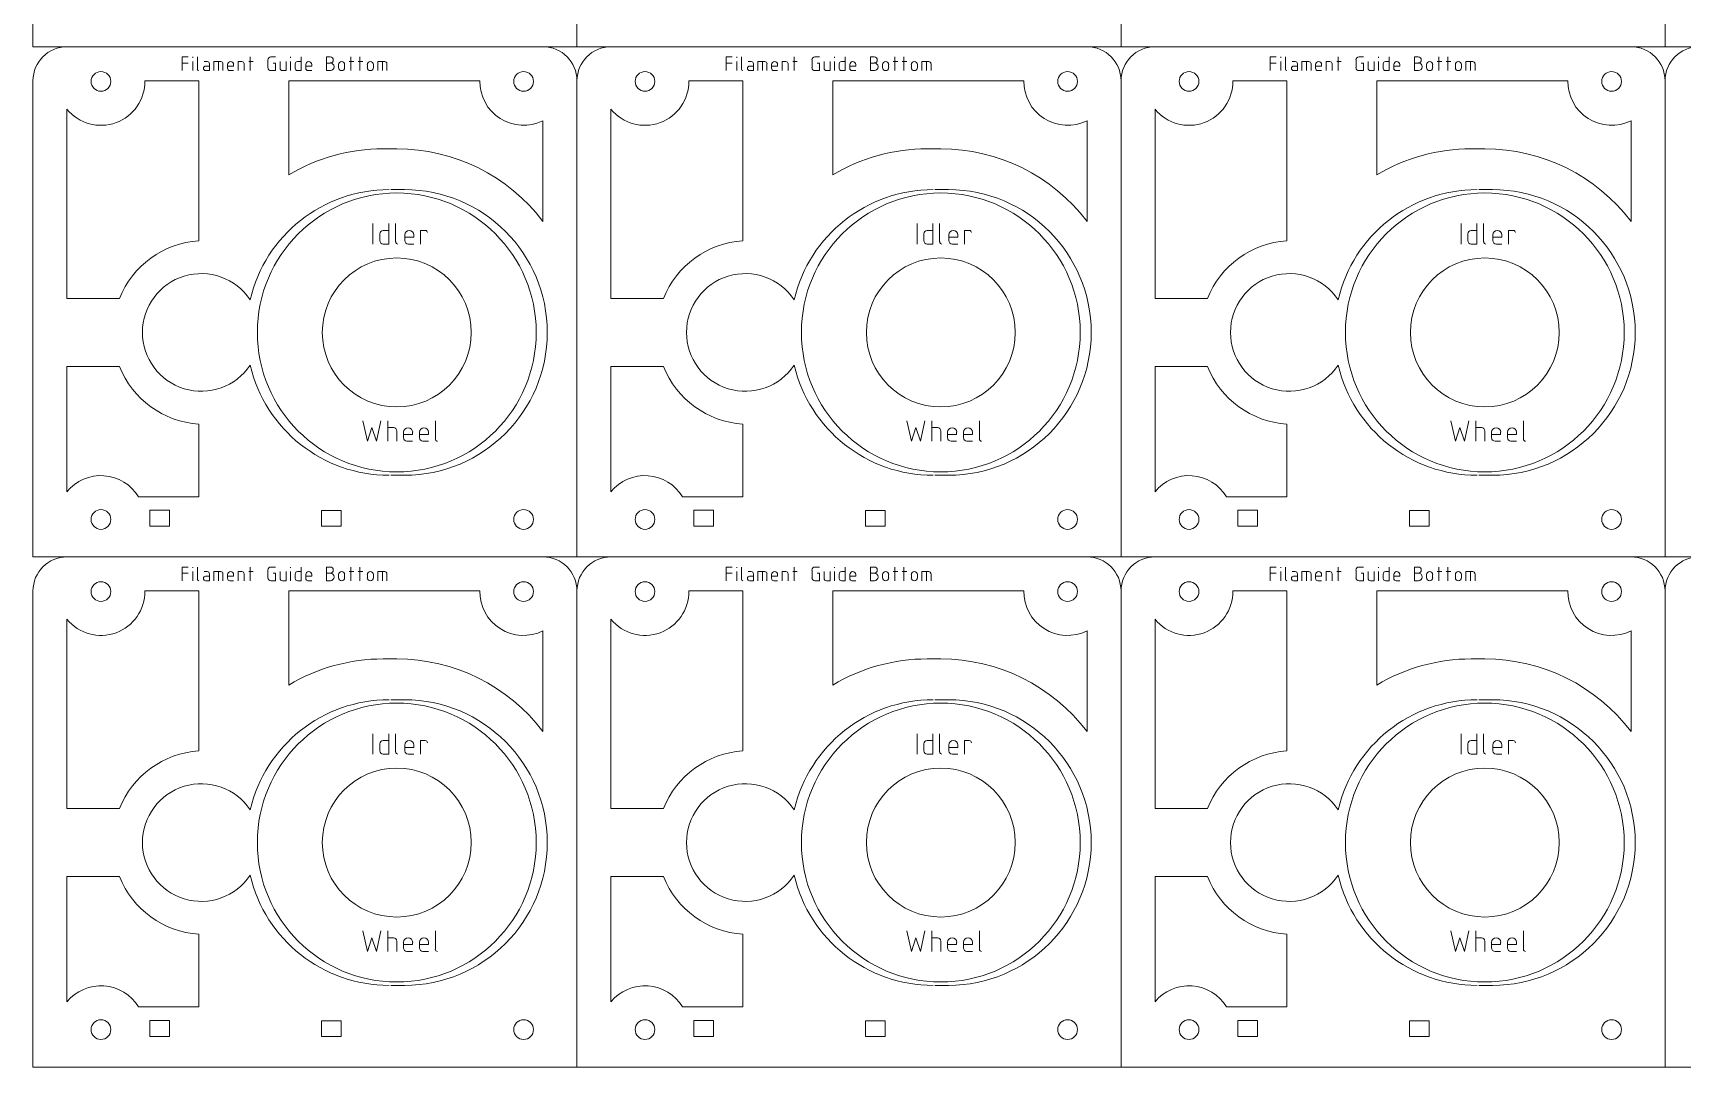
# Model space of a CAD drawing. Header units: millimetres. Extents: x 0 to 560, y 2 to 302.
# Drawn here: x 0 to 242.5, y 2.5 to 154.5 of the extents above; entities that cross this region are included whole.
import ezdxf

# ---------------------------------------------------------------- set-up
doc = ezdxf.new("R2010")
doc.units = ezdxf.units.MM
for name, color, linetype, lineweight, true_color in [('Filament Guide Bottom', 7, 'CONTINUOUS', 0, 0x000000), ('Filament Guide Bottom Honeycomb', 7, 'CONTINUOUS', 0, 0x000000), ('Filament Guide Bottom Text', 4, 'CONTINUOUS', 0, 0x00ffff), ('Idler Wheel', 7, 'CONTINUOUS', 0, 0x000000), ('Idler Wheel Text', 4, 'CONTINUOUS', 0, 0x00ffff)]:
    doc.layers.add(name, color=color, linetype=linetype, lineweight=lineweight, true_color=true_color)

msp = doc.modelspace()

# ---------------------------------------------------------------- linework, layer by layer
at = {"layer": 'Filament Guide Bottom'}
for p, q in [((0, 152.5), (0, 222.5)), ((80, 152.5), (80, 222.5)), ((160, 152.5), (160, 222.5)), ((240, 152.5), (240, 222.5)), ((80, 152.5), (0, 152.5)), ((160, 152.5), (80, 152.5)), ((240, 152.5), (160, 152.5)), ((320, 152.5), (240, 152.5)), ((0, 77.5), (0, 147.5)), ((80, 77.5), (80, 147.5)), ((160, 77.5), (160, 147.5)), ((240, 77.5), (240, 147.5)), ((52.63, 131.5), (54.63, 131.5)), ((132.62, 131.5), (134.62, 131.5)), ((212.62, 131.5), (214.62, 131.5)), ((52.63, 89.5), (54.63, 89.5)), ((132.62, 89.5), (134.62, 89.5)), ((212.62, 89.5), (214.62, 89.5)), ((20.07, 84.35), (17.17, 84.35)), ((17.17, 84.35), (17.17, 82)), ((20.07, 82), (20.07, 84.35)), ((42.42, 84.3), (45.32, 84.3)), ((42.42, 82), (42.42, 84.3)), ((45.32, 84.3), (45.32, 82)), ((100.07, 84.35), (97.17, 84.35)), ((97.17, 84.35), (97.17, 82)), ((100.07, 82), (100.07, 84.35)), ((122.42, 84.3), (125.32, 84.3)), ((122.42, 82), (122.42, 84.3)), ((125.32, 84.3), (125.32, 82)), ((180.07, 84.35), (177.17, 84.35)), ((177.17, 84.35), (177.17, 82)), ((180.07, 82), (180.07, 84.35)), ((202.42, 84.3), (205.32, 84.3)), ((202.42, 82), (202.42, 84.3)), ((205.32, 84.3), (205.32, 82)), ((17.17, 82), (20.07, 82)), ((45.32, 82), (42.42, 82)), ((97.17, 82), (100.07, 82)), ((125.32, 82), (122.42, 82)), ((177.17, 82), (180.07, 82)), ((205.32, 82), (202.42, 82)), ((80, 77.5), (0, 77.5)), ((160, 77.5), (80, 77.5)), ((240, 77.5), (160, 77.5)), ((320, 77.5), (240, 77.5)), ((0, 2.5), (0, 72.5)), ((80, 2.5), (80, 72.5)), ((160, 2.5), (160, 72.5)), ((240, 2.5), (240, 72.5)), ((52.63, 56.5), (54.63, 56.5)), ((132.62, 56.5), (134.62, 56.5)), ((212.62, 56.5), (214.62, 56.5)), ((52.63, 14.5), (54.63, 14.5)), ((132.62, 14.5), (134.62, 14.5)), ((212.62, 14.5), (214.62, 14.5)), ((20.07, 9.35), (17.17, 9.35)), ((17.17, 9.35), (17.17, 7)), ((20.07, 7), (20.07, 9.35)), ((42.42, 9.3), (45.32, 9.3)), ((42.42, 7), (42.42, 9.3)), ((45.32, 9.3), (45.32, 7)), ((100.07, 9.35), (97.17, 9.35)), ((97.17, 9.35), (97.17, 7)), ((100.07, 7), (100.07, 9.35)), ((122.42, 9.3), (125.32, 9.3)), ((122.42, 7), (122.42, 9.3)), ((125.32, 9.3), (125.32, 7)), ((180.07, 9.35), (177.17, 9.35)), ((177.17, 9.35), (177.17, 7)), ((180.07, 7), (180.07, 9.35)), ((202.42, 9.3), (205.32, 9.3)), ((202.42, 7), (202.42, 9.3)), ((205.32, 9.3), (205.32, 7)), ((17.17, 7), (20.07, 7)), ((45.32, 7), (42.42, 7)), ((97.17, 7), (100.07, 7)), ((125.32, 7), (122.42, 7)), ((177.17, 7), (180.07, 7)), ((205.32, 7), (202.42, 7)), ((80, 2.5), (0, 2.5)), ((160, 2.5), (80, 2.5)), ((240, 2.5), (160, 2.5)), ((320, 2.5), (240, 2.5))]:
    msp.add_line(p, q, dxfattribs=at)
for centre in [(10, 147.4), (72.15, 147.4), (90, 147.4), (152.15, 147.4), (170, 147.4), (232.15, 147.4), (10, 83), (72.15, 83), (90, 83), (152.15, 83), (170, 83), (232.15, 83), (10, 72.4), (72.15, 72.4), (90, 72.4), (152.15, 72.4), (170, 72.4), (232.15, 72.4), (10, 8), (72.15, 8), (90, 8), (152.15, 8), (170, 8), (232.15, 8)]:
    msp.add_circle(centre, 1.45, dxfattribs=at)
for centre, radius, start, end in [((5, 147.5), 5, 90, 180), ((75, 147.5), 5, 0, 90), ((85, 147.5), 5, 90, 180), ((155, 147.5), 5, 0, 90), ((165, 147.5), 5, 90, 180), ((235, 147.5), 5, 0, 90), ((245, 147.5), 5, 90, 180), ((52.38, 110.5), 21, 90, 166.7403), ((54.63, 110.5), 21, 270, 90), ((132.38, 110.5), 21, 90, 166.7403), ((134.62, 110.5), 21, 270, 90), ((212.37, 110.5), 21, 90, 166.7403), ((214.62, 110.5), 21, 270, 90), ((24.75, 110.5), 8.65, 33.8376, 326.1624), ((104.75, 110.5), 8.65, 33.8376, 326.1624), ((184.75, 110.5), 8.65, 33.8376, 326.1624), ((52.38, 110.5), 21, 193.2597, 270), ((132.38, 110.5), 21, 193.2597, 270), ((212.37, 110.5), 21, 193.2597, 270), ((5, 72.5), 5, 90, 180), ((75, 72.5), 5, 0, 90), ((85, 72.5), 5, 90, 180), ((155, 72.5), 5, 0, 90), ((165, 72.5), 5, 90, 180), ((235, 72.5), 5, 0, 90), ((245, 72.5), 5, 90, 180), ((52.38, 35.5), 21, 90, 166.7403), ((54.63, 35.5), 21, 270, 90), ((132.38, 35.5), 21, 90, 166.7403), ((134.62, 35.5), 21, 270, 90), ((212.37, 35.5), 21, 90, 166.7403), ((214.62, 35.5), 21, 270, 90), ((24.75, 35.5), 8.65, 33.8376, 326.1624), ((104.75, 35.5), 8.65, 33.8376, 326.1624), ((184.75, 35.5), 8.65, 33.8376, 326.1624), ((52.38, 35.5), 21, 193.2597, 270), ((132.38, 35.5), 21, 193.2597, 270), ((212.37, 35.5), 21, 193.2597, 270)]:
    msp.add_arc(centre, radius, start, end, dxfattribs=at)
at = {"layer": 'Filament Guide Bottom Honeycomb'}
for p, q in [((16.45, 147.5), (24.38, 147.5)), ((24.38, 147.5), (24.38, 123.97)), ((37.63, 147.5), (65.7, 147.5)), ((37.63, 133.66), (37.63, 147.5)), ((96.45, 147.5), (104.37, 147.5)), ((104.37, 147.5), (104.37, 123.97)), ((117.62, 147.5), (145.7, 147.5)), ((117.62, 133.66), (117.62, 147.5)), ((176.45, 147.5), (184.37, 147.5)), ((184.37, 147.5), (184.37, 123.97)), ((197.62, 147.5), (225.7, 147.5)), ((197.62, 133.66), (197.62, 147.5)), ((5, 143.33), (5, 115.5)), ((85, 143.33), (85, 115.5)), ((165, 143.33), (165, 115.5)), ((75, 141.61), (75, 126.83)), ((155, 141.61), (155, 126.83)), ((235, 141.61), (235, 126.83)), ((53.5, 137.5), (51.5, 137.5)), ((133.5, 137.5), (131.5, 137.5)), ((213.5, 137.5), (211.5, 137.5)), ((5, 115.5), (12.71, 115.5)), ((85, 115.5), (92.71, 115.5)), ((165, 115.5), (172.71, 115.5)), ((5, 87.07), (5, 105.5)), ((12.71, 105.5), (5, 105.5)), ((85, 87.07), (85, 105.5)), ((92.71, 105.5), (85, 105.5)), ((165, 87.07), (165, 105.5)), ((172.71, 105.5), (165, 105.5)), ((24.38, 86.35), (24.38, 97.03)), ((104.37, 86.35), (104.37, 97.03)), ((184.37, 86.35), (184.37, 97.03)), ((15.51, 86.35), (24.38, 86.35)), ((95.51, 86.35), (104.37, 86.35)), ((175.51, 86.35), (184.37, 86.35)), ((16.45, 72.5), (24.38, 72.5)), ((24.38, 72.5), (24.38, 48.97)), ((37.63, 72.5), (65.7, 72.5)), ((37.63, 58.66), (37.63, 72.5)), ((96.45, 72.5), (104.37, 72.5)), ((104.37, 72.5), (104.37, 48.97)), ((117.62, 72.5), (145.7, 72.5)), ((117.62, 58.66), (117.62, 72.5)), ((176.45, 72.5), (184.37, 72.5)), ((184.37, 72.5), (184.37, 48.97)), ((197.62, 72.5), (225.7, 72.5)), ((197.62, 58.66), (197.62, 72.5)), ((5, 68.33), (5, 40.5)), ((85, 68.33), (85, 40.5)), ((165, 68.33), (165, 40.5)), ((75, 66.61), (75, 51.83)), ((155, 66.61), (155, 51.83)), ((235, 66.61), (235, 51.83)), ((53.5, 62.5), (51.5, 62.5)), ((133.5, 62.5), (131.5, 62.5)), ((213.5, 62.5), (211.5, 62.5)), ((5, 40.5), (12.71, 40.5)), ((85, 40.5), (92.71, 40.5)), ((165, 40.5), (172.71, 40.5)), ((5, 12.07), (5, 30.5)), ((12.71, 30.5), (5, 30.5)), ((85, 12.07), (85, 30.5)), ((92.71, 30.5), (85, 30.5)), ((165, 12.07), (165, 30.5)), ((172.71, 30.5), (165, 30.5)), ((24.38, 11.35), (24.38, 22.03)), ((104.37, 11.35), (104.37, 22.03)), ((184.37, 11.35), (184.37, 22.03)), ((15.51, 11.35), (24.38, 11.35)), ((95.51, 11.35), (104.37, 11.35)), ((175.51, 11.35), (184.37, 11.35))]:
    msp.add_line(p, q, dxfattribs=at)
for centre, radius, start, end in [((10, 147.4), 6.45, 219.1774, 0.8883), ((72.15, 147.4), 6.45, 179.1117, 296.2226), ((90, 147.4), 6.45, 219.1774, 0.8883), ((152.15, 147.4), 6.45, 179.1117, 296.2226), ((170, 147.4), 6.45, 219.1774, 0.8883), ((232.15, 147.4), 6.45, 179.1117, 296.2226), ((51.5, 110.5), 27, 90, 120.9232), ((53.5, 110.5), 27, 37.2221, 90), ((131.5, 110.5), 27, 90, 120.9232), ((133.5, 110.5), 27, 37.2221, 90), ((211.5, 110.5), 27, 90, 120.9232), ((213.5, 110.5), 27, 37.2221, 90), ((25.25, 110.5), 13.5, 93.7162, 158.2615), ((105.25, 110.5), 13.5, 93.7162, 158.2615), ((185.25, 110.5), 13.5, 93.7162, 158.2615), ((25.25, 110.5), 13.5, 201.7385, 266.2838), ((105.25, 110.5), 13.5, 201.7385, 266.2838), ((185.25, 110.5), 13.5, 201.7385, 266.2838), ((10, 83), 6.45, 31.2907, 140.8226), ((90, 83), 6.45, 31.2907, 140.8226), ((170, 83), 6.45, 31.2907, 140.8226), ((10, 72.4), 6.45, 219.1774, 0.8883), ((72.15, 72.4), 6.45, 179.1117, 296.2226), ((90, 72.4), 6.45, 219.1774, 0.8883), ((152.15, 72.4), 6.45, 179.1117, 296.2226), ((170, 72.4), 6.45, 219.1774, 0.8883), ((232.15, 72.4), 6.45, 179.1117, 296.2226), ((51.5, 35.5), 27, 90, 120.9232), ((53.5, 35.5), 27, 37.2221, 90), ((131.5, 35.5), 27, 90, 120.9232), ((133.5, 35.5), 27, 37.2221, 90), ((211.5, 35.5), 27, 90, 120.9232), ((213.5, 35.5), 27, 37.2221, 90), ((25.25, 35.5), 13.5, 93.7162, 158.2615), ((105.25, 35.5), 13.5, 93.7162, 158.2615), ((185.25, 35.5), 13.5, 93.7162, 158.2615), ((25.25, 35.5), 13.5, 201.7385, 266.2838), ((105.25, 35.5), 13.5, 201.7385, 266.2838), ((185.25, 35.5), 13.5, 201.7385, 266.2838), ((10, 8), 6.45, 31.2907, 140.8226), ((90, 8), 6.45, 31.2907, 140.8226), ((170, 8), 6.45, 31.2907, 140.8226)]:
    msp.add_arc(centre, radius, start, end, dxfattribs=at)
at = {"layer": 'Filament Guide Bottom Text'}
for p, q in [((22.83, 151), (21.94, 151)), ((21.94, 151), (21.94, 149)), ((23.5, 150.89), (23.5, 151)), ((24.17, 151), (24.17, 149.22)), ((31.94, 151), (31.94, 149)), ((34.56, 150.56), (34.56, 149.44)), ((35.67, 151), (35, 151)), ((37.89, 150.89), (37.89, 151)), ((39.44, 151), (39.44, 149)), ((43.17, 149), (43.17, 151)), ((43.17, 151), (43.72, 151)), ((46.72, 151), (46.72, 149)), ((48.06, 151), (48.06, 149)), ((102.83, 151), (101.94, 151)), ((101.94, 151), (101.94, 149)), ((103.5, 150.89), (103.5, 151)), ((104.17, 151), (104.17, 149.22)), ((111.94, 151), (111.94, 149)), ((114.56, 150.56), (114.56, 149.44)), ((115.67, 151), (115, 151)), ((117.89, 150.89), (117.89, 151)), ((119.44, 151), (119.44, 149)), ((123.17, 149), (123.17, 151)), ((123.17, 151), (123.72, 151)), ((126.72, 151), (126.72, 149)), ((128.06, 151), (128.06, 149)), ((182.83, 151), (181.94, 151)), ((181.94, 151), (181.94, 149)), ((183.5, 150.89), (183.5, 151)), ((184.17, 151), (184.17, 149.22)), ((191.94, 151), (191.94, 149)), ((194.56, 150.56), (194.56, 149.44)), ((195.67, 151), (195, 151)), ((197.89, 150.89), (197.89, 151)), ((199.44, 151), (199.44, 149)), ((203.17, 149), (203.17, 151)), ((203.17, 151), (203.72, 151)), ((206.72, 151), (206.72, 149)), ((208.06, 151), (208.06, 149)), ((21.94, 150.11), (22.83, 150.11)), ((23.5, 149), (23.5, 150.33)), ((25.17, 150.33), (25.61, 150.33)), ((25.39, 149.67), (25.94, 149.67)), ((25.94, 149), (25.39, 149)), ((25.94, 150), (25.94, 149)), ((26.61, 149), (26.61, 150.33)), ((26.61, 150.33), (27.61, 150.33)), ((27.28, 150.33), (27.28, 149)), ((27.94, 150), (27.94, 149)), ((28.61, 149.89), (28.61, 149.33)), ((28.61, 149.67), (29.5, 149.67)), ((28.94, 149), (29.5, 149)), ((29.5, 149.67), (29.5, 149.89)), ((30.17, 149), (30.17, 150.33)), ((30.17, 150.33), (30.72, 150.33)), ((31.06, 150), (31.06, 149)), ((31.72, 150.33), (32.39, 150.33)), ((35, 149), (35.67, 149)), ((35.67, 150.11), (35.33, 150.11)), ((35.67, 149), (35.67, 150.11)), ((36.33, 150.33), (36.33, 149.33)), ((36.67, 149), (37.22, 149)), ((37.22, 149), (37.22, 150.33)), ((37.89, 149), (37.89, 150.33)), ((38.56, 149.33), (38.56, 150)), ((38.89, 150.33), (39.44, 150.33)), ((39.44, 149), (38.89, 149)), ((40.11, 149.89), (40.11, 149.33)), ((40.11, 149.67), (41, 149.67)), ((40.44, 149), (41, 149)), ((41, 149.67), (41, 149.89)), ((43.17, 150.11), (43.74, 150.11)), ((43.74, 149), (43.17, 149)), ((44.28, 149.58), (44.28, 149.53)), ((44.94, 149.89), (44.94, 149.44)), ((45.83, 149.44), (45.83, 149.89)), ((46.5, 150.33), (47.17, 150.33)), ((47.83, 150.33), (48.5, 150.33)), ((49.17, 149.89), (49.17, 149.44)), ((50.06, 149.44), (50.06, 149.89)), ((50.72, 149), (50.72, 150.33)), ((50.72, 150.33), (51.72, 150.33)), ((51.39, 150.33), (51.39, 149)), ((52.06, 150), (52.06, 149)), ((101.94, 150.11), (102.83, 150.11)), ((103.5, 149), (103.5, 150.33)), ((105.17, 150.33), (105.61, 150.33)), ((105.39, 149.67), (105.94, 149.67)), ((105.94, 149), (105.39, 149)), ((105.94, 150), (105.94, 149)), ((106.61, 149), (106.61, 150.33)), ((106.61, 150.33), (107.61, 150.33)), ((107.28, 150.33), (107.28, 149)), ((107.94, 150), (107.94, 149)), ((108.61, 149.89), (108.61, 149.33)), ((108.61, 149.67), (109.5, 149.67)), ((108.94, 149), (109.5, 149)), ((109.5, 149.67), (109.5, 149.89)), ((110.17, 149), (110.17, 150.33)), ((110.17, 150.33), (110.72, 150.33)), ((111.06, 150), (111.06, 149)), ((111.72, 150.33), (112.39, 150.33)), ((115, 149), (115.67, 149)), ((115.67, 150.11), (115.33, 150.11)), ((115.67, 149), (115.67, 150.11)), ((116.33, 150.33), (116.33, 149.33)), ((116.67, 149), (117.22, 149)), ((117.22, 149), (117.22, 150.33)), ((117.89, 149), (117.89, 150.33)), ((118.56, 149.33), (118.56, 150)), ((118.89, 150.33), (119.44, 150.33)), ((119.44, 149), (118.89, 149)), ((120.11, 149.89), (120.11, 149.33)), ((120.11, 149.67), (121, 149.67)), ((120.44, 149), (121, 149)), ((121, 149.67), (121, 149.89)), ((123.17, 150.11), (123.74, 150.11)), ((123.74, 149), (123.17, 149)), ((124.28, 149.58), (124.28, 149.53)), ((124.94, 149.89), (124.94, 149.44)), ((125.83, 149.44), (125.83, 149.89)), ((126.5, 150.33), (127.17, 150.33)), ((127.83, 150.33), (128.5, 150.33)), ((129.17, 149.89), (129.17, 149.44)), ((130.06, 149.44), (130.06, 149.89)), ((130.72, 149), (130.72, 150.33)), ((130.72, 150.33), (131.72, 150.33)), ((131.39, 150.33), (131.39, 149)), ((132.06, 150), (132.06, 149)), ((181.94, 150.11), (182.83, 150.11)), ((183.5, 149), (183.5, 150.33)), ((185.17, 150.33), (185.61, 150.33)), ((185.39, 149.67), (185.94, 149.67)), ((185.94, 149), (185.39, 149)), ((185.94, 150), (185.94, 149)), ((186.61, 149), (186.61, 150.33)), ((186.61, 150.33), (187.61, 150.33)), ((187.28, 150.33), (187.28, 149)), ((187.94, 150), (187.94, 149)), ((188.61, 149.89), (188.61, 149.33)), ((188.61, 149.67), (189.5, 149.67)), ((188.94, 149), (189.5, 149)), ((189.5, 149.67), (189.5, 149.89)), ((190.17, 149), (190.17, 150.33)), ((190.17, 150.33), (190.72, 150.33)), ((191.06, 150), (191.06, 149)), ((191.72, 150.33), (192.39, 150.33)), ((195, 149), (195.67, 149)), ((195.67, 150.11), (195.33, 150.11)), ((195.67, 149), (195.67, 150.11)), ((196.33, 150.33), (196.33, 149.33)), ((196.67, 149), (197.22, 149)), ((197.22, 149), (197.22, 150.33)), ((197.89, 149), (197.89, 150.33)), ((198.56, 149.33), (198.56, 150)), ((198.89, 150.33), (199.44, 150.33)), ((199.44, 149), (198.89, 149)), ((200.11, 149.89), (200.11, 149.33)), ((200.11, 149.67), (201, 149.67)), ((200.44, 149), (201, 149)), ((201, 149.67), (201, 149.89)), ((203.17, 150.11), (203.74, 150.11)), ((203.74, 149), (203.17, 149)), ((204.28, 149.58), (204.28, 149.53)), ((204.94, 149.89), (204.94, 149.44)), ((205.83, 149.44), (205.83, 149.89)), ((206.5, 150.33), (207.17, 150.33)), ((207.83, 150.33), (208.5, 150.33)), ((209.17, 149.89), (209.17, 149.44)), ((210.06, 149.44), (210.06, 149.89)), ((210.72, 149), (210.72, 150.33)), ((210.72, 150.33), (211.72, 150.33)), ((211.39, 150.33), (211.39, 149)), ((212.06, 150), (212.06, 149)), ((22.83, 76), (21.94, 76)), ((21.94, 76), (21.94, 74)), ((23.5, 75.89), (23.5, 76)), ((23.5, 74), (23.5, 75.33)), ((24.17, 76), (24.17, 74.22)), ((25.17, 75.33), (25.61, 75.33)), ((26.61, 74), (26.61, 75.33)), ((26.61, 75.33), (27.61, 75.33)), ((27.28, 75.33), (27.28, 74)), ((30.17, 74), (30.17, 75.33)), ((30.17, 75.33), (30.72, 75.33)), ((31.72, 75.33), (32.39, 75.33)), ((31.94, 76), (31.94, 74)), ((34.56, 75.56), (34.56, 74.44)), ((35.67, 76), (35, 76)), ((36.33, 75.33), (36.33, 74.33)), ((37.22, 74), (37.22, 75.33)), ((37.89, 75.89), (37.89, 76)), ((37.89, 74), (37.89, 75.33)), ((38.89, 75.33), (39.44, 75.33)), ((39.44, 76), (39.44, 74)), ((43.17, 74), (43.17, 76)), ((43.17, 76), (43.72, 76)), ((46.5, 75.33), (47.17, 75.33)), ((46.72, 76), (46.72, 74)), ((47.83, 75.33), (48.5, 75.33)), ((48.06, 76), (48.06, 74)), ((50.72, 74), (50.72, 75.33)), ((50.72, 75.33), (51.72, 75.33)), ((51.39, 75.33), (51.39, 74)), ((102.83, 76), (101.94, 76)), ((101.94, 76), (101.94, 74)), ((103.5, 75.89), (103.5, 76)), ((103.5, 74), (103.5, 75.33)), ((104.17, 76), (104.17, 74.22)), ((105.17, 75.33), (105.61, 75.33)), ((106.61, 74), (106.61, 75.33)), ((106.61, 75.33), (107.61, 75.33)), ((107.28, 75.33), (107.28, 74)), ((110.17, 74), (110.17, 75.33)), ((110.17, 75.33), (110.72, 75.33)), ((111.72, 75.33), (112.39, 75.33)), ((111.94, 76), (111.94, 74)), ((114.56, 75.56), (114.56, 74.44)), ((115.67, 76), (115, 76)), ((116.33, 75.33), (116.33, 74.33)), ((117.22, 74), (117.22, 75.33)), ((117.89, 75.89), (117.89, 76)), ((117.89, 74), (117.89, 75.33)), ((118.89, 75.33), (119.44, 75.33)), ((119.44, 76), (119.44, 74)), ((123.17, 74), (123.17, 76)), ((123.17, 76), (123.72, 76)), ((126.5, 75.33), (127.17, 75.33)), ((126.72, 76), (126.72, 74)), ((127.83, 75.33), (128.5, 75.33)), ((128.06, 76), (128.06, 74)), ((130.72, 74), (130.72, 75.33)), ((130.72, 75.33), (131.72, 75.33)), ((131.39, 75.33), (131.39, 74)), ((182.83, 76), (181.94, 76)), ((181.94, 76), (181.94, 74)), ((183.5, 75.89), (183.5, 76)), ((183.5, 74), (183.5, 75.33)), ((184.17, 76), (184.17, 74.22)), ((185.17, 75.33), (185.61, 75.33)), ((186.61, 74), (186.61, 75.33)), ((186.61, 75.33), (187.61, 75.33)), ((187.28, 75.33), (187.28, 74)), ((190.17, 74), (190.17, 75.33)), ((190.17, 75.33), (190.72, 75.33)), ((191.72, 75.33), (192.39, 75.33)), ((191.94, 76), (191.94, 74)), ((194.56, 75.56), (194.56, 74.44)), ((195.67, 76), (195, 76)), ((196.33, 75.33), (196.33, 74.33)), ((197.22, 74), (197.22, 75.33)), ((197.89, 75.89), (197.89, 76)), ((197.89, 74), (197.89, 75.33)), ((198.89, 75.33), (199.44, 75.33)), ((199.44, 76), (199.44, 74)), ((203.17, 74), (203.17, 76)), ((203.17, 76), (203.72, 76)), ((206.5, 75.33), (207.17, 75.33)), ((206.72, 76), (206.72, 74)), ((207.83, 75.33), (208.5, 75.33)), ((208.06, 76), (208.06, 74)), ((210.72, 74), (210.72, 75.33)), ((210.72, 75.33), (211.72, 75.33)), ((211.39, 75.33), (211.39, 74)), ((21.94, 75.11), (22.83, 75.11)), ((25.39, 74.67), (25.94, 74.67)), ((25.94, 74), (25.39, 74)), ((25.94, 75), (25.94, 74)), ((27.94, 75), (27.94, 74)), ((28.61, 74.89), (28.61, 74.33)), ((28.61, 74.67), (29.5, 74.67)), ((28.94, 74), (29.5, 74)), ((29.5, 74.67), (29.5, 74.89)), ((31.06, 75), (31.06, 74)), ((35, 74), (35.67, 74)), ((35.67, 75.11), (35.33, 75.11)), ((35.67, 74), (35.67, 75.11)), ((36.67, 74), (37.22, 74)), ((38.56, 74.33), (38.56, 75)), ((39.44, 74), (38.89, 74)), ((40.11, 74.89), (40.11, 74.33)), ((40.11, 74.67), (41, 74.67)), ((40.44, 74), (41, 74)), ((41, 74.67), (41, 74.89)), ((43.17, 75.11), (43.74, 75.11)), ((43.74, 74), (43.17, 74)), ((44.28, 74.58), (44.28, 74.53)), ((44.94, 74.89), (44.94, 74.44)), ((45.83, 74.44), (45.83, 74.89)), ((49.17, 74.89), (49.17, 74.44)), ((50.06, 74.44), (50.06, 74.89)), ((52.06, 75), (52.06, 74)), ((101.94, 75.11), (102.83, 75.11)), ((105.39, 74.67), (105.94, 74.67)), ((105.94, 74), (105.39, 74)), ((105.94, 75), (105.94, 74)), ((107.94, 75), (107.94, 74)), ((108.61, 74.89), (108.61, 74.33)), ((108.61, 74.67), (109.5, 74.67)), ((108.94, 74), (109.5, 74)), ((109.5, 74.67), (109.5, 74.89)), ((111.06, 75), (111.06, 74)), ((115, 74), (115.67, 74)), ((115.67, 75.11), (115.33, 75.11)), ((115.67, 74), (115.67, 75.11)), ((116.67, 74), (117.22, 74)), ((118.56, 74.33), (118.56, 75)), ((119.44, 74), (118.89, 74)), ((120.11, 74.89), (120.11, 74.33)), ((120.11, 74.67), (121, 74.67)), ((120.44, 74), (121, 74)), ((121, 74.67), (121, 74.89)), ((123.17, 75.11), (123.74, 75.11)), ((123.74, 74), (123.17, 74)), ((124.28, 74.58), (124.28, 74.53)), ((124.94, 74.89), (124.94, 74.44)), ((125.83, 74.44), (125.83, 74.89)), ((129.17, 74.89), (129.17, 74.44)), ((130.06, 74.44), (130.06, 74.89)), ((132.06, 75), (132.06, 74)), ((181.94, 75.11), (182.83, 75.11)), ((185.39, 74.67), (185.94, 74.67)), ((185.94, 74), (185.39, 74)), ((185.94, 75), (185.94, 74)), ((187.94, 75), (187.94, 74)), ((188.61, 74.89), (188.61, 74.33)), ((188.61, 74.67), (189.5, 74.67)), ((188.94, 74), (189.5, 74)), ((189.5, 74.67), (189.5, 74.89)), ((191.06, 75), (191.06, 74)), ((195, 74), (195.67, 74)), ((195.67, 75.11), (195.33, 75.11)), ((195.67, 74), (195.67, 75.11)), ((196.67, 74), (197.22, 74)), ((198.56, 74.33), (198.56, 75)), ((199.44, 74), (198.89, 74)), ((200.11, 74.89), (200.11, 74.33)), ((200.11, 74.67), (201, 74.67)), ((200.44, 74), (201, 74)), ((201, 74.67), (201, 74.89)), ((203.17, 75.11), (203.74, 75.11)), ((203.74, 74), (203.17, 74)), ((204.28, 74.58), (204.28, 74.53)), ((204.94, 74.89), (204.94, 74.44)), ((205.83, 74.44), (205.83, 74.89)), ((209.17, 74.89), (209.17, 74.44)), ((210.06, 74.44), (210.06, 74.89)), ((212.06, 75), (212.06, 74))]:
    msp.add_line(p, q, dxfattribs=at)
for centre, radius, start, end in [((35, 150.56), 0.444, 90, 180), ((43.72, 150.56), 0.444, 270, 90), ((115, 150.56), 0.444, 90, 180), ((123.72, 150.56), 0.444, 270, 90), ((195, 150.56), 0.444, 90, 180), ((203.72, 150.56), 0.444, 270, 90), ((24.39, 149.22), 0.222, 180, 270), ((25.39, 149.33), 0.333, 90, 270), ((25.61, 150), 0.333, 0, 90), ((27.61, 150), 0.333, 0, 90), ((29.06, 149.89), 0.444, 0, 180), ((28.94, 149.33), 0.333, 180, 270), ((30.72, 150), 0.333, 0, 90), ((35, 149.44), 0.444, 180, 270), ((36.67, 149.33), 0.333, 180, 270), ((38.89, 150), 0.333, 90, 180), ((38.89, 149.33), 0.333, 180, 270), ((40.56, 149.89), 0.444, 0, 180), ((40.44, 149.33), 0.333, 180, 270), ((43.74, 149.58), 0.533, 0, 90), ((43.74, 149.53), 0.533, 270, 0), ((45.39, 149.89), 0.444, 0, 180), ((45.39, 149.44), 0.444, 180, 0), ((49.61, 149.89), 0.444, 0, 180), ((49.61, 149.44), 0.444, 180, 0), ((51.72, 150), 0.333, 0, 90), ((104.39, 149.22), 0.222, 180, 270), ((105.39, 149.33), 0.333, 90, 270), ((105.61, 150), 0.333, 0, 90), ((107.61, 150), 0.333, 0, 90), ((109.06, 149.89), 0.444, 0, 180), ((108.94, 149.33), 0.333, 180, 270), ((110.72, 150), 0.333, 0, 90), ((115, 149.44), 0.444, 180, 270), ((116.67, 149.33), 0.333, 180, 270), ((118.89, 150), 0.333, 90, 180), ((118.89, 149.33), 0.333, 180, 270), ((120.56, 149.89), 0.444, 0, 180), ((120.44, 149.33), 0.333, 180, 270), ((123.74, 149.58), 0.533, 0, 90), ((123.74, 149.53), 0.533, 270, 0), ((125.39, 149.89), 0.444, 0, 180), ((125.39, 149.44), 0.444, 180, 0), ((129.61, 149.89), 0.444, 0, 180), ((129.61, 149.44), 0.444, 180, 0), ((131.72, 150), 0.333, 0, 90), ((184.39, 149.22), 0.222, 180, 270), ((185.39, 149.33), 0.333, 90, 270), ((185.61, 150), 0.333, 0, 90), ((187.61, 150), 0.333, 0, 90), ((189.06, 149.89), 0.444, 0, 180), ((188.94, 149.33), 0.333, 180, 270), ((190.72, 150), 0.333, 0, 90), ((195, 149.44), 0.444, 180, 270), ((196.67, 149.33), 0.333, 180, 270), ((198.89, 150), 0.333, 90, 180), ((198.89, 149.33), 0.333, 180, 270), ((200.56, 149.89), 0.444, 0, 180), ((200.44, 149.33), 0.333, 180, 270), ((203.74, 149.58), 0.533, 0, 90), ((203.74, 149.53), 0.533, 270, 0), ((205.39, 149.89), 0.444, 0, 180), ((205.39, 149.44), 0.444, 180, 0), ((209.61, 149.89), 0.444, 0, 180), ((209.61, 149.44), 0.444, 180, 0), ((211.72, 150), 0.333, 0, 90), ((25.61, 75), 0.333, 0, 90), ((27.61, 75), 0.333, 0, 90), ((29.06, 74.89), 0.444, 0, 180), ((30.72, 75), 0.333, 0, 90), ((35, 75.56), 0.444, 90, 180), ((38.89, 75), 0.333, 90, 180), ((40.56, 74.89), 0.444, 0, 180), ((43.72, 75.56), 0.444, 270, 90), ((45.39, 74.89), 0.444, 0, 180), ((49.61, 74.89), 0.444, 0, 180), ((51.72, 75), 0.333, 0, 90), ((105.61, 75), 0.333, 0, 90), ((107.61, 75), 0.333, 0, 90), ((109.06, 74.89), 0.444, 0, 180), ((110.72, 75), 0.333, 0, 90), ((115, 75.56), 0.444, 90, 180), ((118.89, 75), 0.333, 90, 180), ((120.56, 74.89), 0.444, 0, 180), ((123.72, 75.56), 0.444, 270, 90), ((125.39, 74.89), 0.444, 0, 180), ((129.61, 74.89), 0.444, 0, 180), ((131.72, 75), 0.333, 0, 90), ((185.61, 75), 0.333, 0, 90), ((187.61, 75), 0.333, 0, 90), ((189.06, 74.89), 0.444, 0, 180), ((190.72, 75), 0.333, 0, 90), ((195, 75.56), 0.444, 90, 180), ((198.89, 75), 0.333, 90, 180), ((200.56, 74.89), 0.444, 0, 180), ((203.72, 75.56), 0.444, 270, 90), ((205.39, 74.89), 0.444, 0, 180), ((209.61, 74.89), 0.444, 0, 180), ((211.72, 75), 0.333, 0, 90), ((24.39, 74.22), 0.222, 180, 270), ((25.39, 74.33), 0.333, 90, 270), ((28.94, 74.33), 0.333, 180, 270), ((35, 74.44), 0.444, 180, 270), ((36.67, 74.33), 0.333, 180, 270), ((38.89, 74.33), 0.333, 180, 270), ((40.44, 74.33), 0.333, 180, 270), ((43.74, 74.58), 0.533, 0, 90), ((43.74, 74.53), 0.533, 270, 0), ((45.39, 74.44), 0.444, 180, 0), ((49.61, 74.44), 0.444, 180, 0), ((104.39, 74.22), 0.222, 180, 270), ((105.39, 74.33), 0.333, 90, 270), ((108.94, 74.33), 0.333, 180, 270), ((115, 74.44), 0.444, 180, 270), ((116.67, 74.33), 0.333, 180, 270), ((118.89, 74.33), 0.333, 180, 270), ((120.44, 74.33), 0.333, 180, 270), ((123.74, 74.58), 0.533, 0, 90), ((123.74, 74.53), 0.533, 270, 0), ((125.39, 74.44), 0.444, 180, 0), ((129.61, 74.44), 0.444, 180, 0), ((184.39, 74.22), 0.222, 180, 270), ((185.39, 74.33), 0.333, 90, 270), ((188.94, 74.33), 0.333, 180, 270), ((195, 74.44), 0.444, 180, 270), ((196.67, 74.33), 0.333, 180, 270), ((198.89, 74.33), 0.333, 180, 270), ((200.44, 74.33), 0.333, 180, 270), ((203.74, 74.58), 0.533, 0, 90), ((203.74, 74.53), 0.533, 270, 0), ((205.39, 74.44), 0.444, 180, 0), ((209.61, 74.44), 0.444, 180, 0)]:
    msp.add_arc(centre, radius, start, end, dxfattribs=at)
at = {"layer": 'Idler Wheel'}
for centre, radius in [((53.5, 110.5), 20.5), ((133.5, 110.5), 20.5), ((213.5, 110.5), 20.5), ((53.5, 110.5), 10.95), ((133.5, 110.5), 10.95), ((213.5, 110.5), 10.95), ((53.5, 35.5), 20.5), ((133.5, 35.5), 20.5), ((213.5, 35.5), 20.5), ((53.5, 35.5), 10.95), ((133.5, 35.5), 10.95), ((213.5, 35.5), 10.95)]:
    msp.add_circle(centre, radius, dxfattribs=at)
at = {"layer": 'Idler Wheel Text'}
for p, q in [((50, 126.5), (50, 123.5)), ((52.33, 126.5), (52.33, 123.5)), ((53.33, 126.5), (53.33, 123.83)), ((130, 126.5), (130, 123.5)), ((132.33, 126.5), (132.33, 123.5)), ((133.33, 126.5), (133.33, 123.83)), ((210, 126.5), (210, 123.5)), ((212.33, 126.5), (212.33, 123.5)), ((213.33, 126.5), (213.33, 123.83)), ((51, 124), (51, 125)), ((51.5, 125.5), (52.33, 125.5)), ((54.67, 124.83), (54.67, 124)), ((54.67, 124.5), (56, 124.5)), ((56, 124.5), (56, 124.83)), ((57, 123.5), (57, 125.5)), ((57, 125.5), (57.67, 125.5)), ((131, 124), (131, 125)), ((131.5, 125.5), (132.33, 125.5)), ((134.67, 124.83), (134.67, 124)), ((134.67, 124.5), (136, 124.5)), ((136, 124.5), (136, 124.83)), ((137, 123.5), (137, 125.5)), ((137, 125.5), (137.67, 125.5)), ((211, 124), (211, 125)), ((211.5, 125.5), (212.33, 125.5)), ((214.67, 124.83), (214.67, 124)), ((214.67, 124.5), (216, 124.5)), ((216, 124.5), (216, 124.83)), ((217, 123.5), (217, 125.5)), ((217, 125.5), (217.67, 125.5)), ((52.33, 123.5), (51.5, 123.5)), ((55.17, 123.5), (56, 123.5)), ((132.33, 123.5), (131.5, 123.5)), ((135.17, 123.5), (136, 123.5)), ((212.33, 123.5), (211.5, 123.5)), ((215.17, 123.5), (216, 123.5)), ((48.5, 97.5), (49.17, 94.5)), ((50.5, 94.5), (51.17, 97.5)), ((52.17, 97.5), (52.17, 94.5)), ((59.17, 97.5), (59.17, 94.83)), ((128.5, 97.5), (129.17, 94.5)), ((130.5, 94.5), (131.17, 97.5)), ((132.17, 97.5), (132.17, 94.5)), ((139.17, 97.5), (139.17, 94.83)), ((208.5, 97.5), (209.17, 94.5)), ((210.5, 94.5), (211.17, 97.5)), ((212.17, 97.5), (212.17, 94.5)), ((219.17, 97.5), (219.17, 94.83)), ((49.17, 94.5), (49.83, 96.5)), ((49.83, 96.5), (50.5, 94.5)), ((52.17, 96.5), (53, 96.5)), ((53.5, 96), (53.5, 94.5)), ((54.5, 95.83), (54.5, 95)), ((54.5, 95.5), (55.83, 95.5)), ((55.83, 95.5), (55.83, 95.83)), ((56.83, 95.83), (56.83, 95)), ((56.83, 95.5), (58.17, 95.5)), ((58.17, 95.5), (58.17, 95.83)), ((129.17, 94.5), (129.83, 96.5)), ((129.83, 96.5), (130.5, 94.5)), ((132.17, 96.5), (133, 96.5)), ((133.5, 96), (133.5, 94.5)), ((134.5, 95.83), (134.5, 95)), ((134.5, 95.5), (135.83, 95.5)), ((135.83, 95.5), (135.83, 95.83)), ((136.83, 95.83), (136.83, 95)), ((136.83, 95.5), (138.17, 95.5)), ((138.17, 95.5), (138.17, 95.83)), ((209.17, 94.5), (209.83, 96.5)), ((209.83, 96.5), (210.5, 94.5)), ((212.17, 96.5), (213, 96.5)), ((213.5, 96), (213.5, 94.5)), ((214.5, 95.83), (214.5, 95)), ((214.5, 95.5), (215.83, 95.5)), ((215.83, 95.5), (215.83, 95.83)), ((216.83, 95.83), (216.83, 95)), ((216.83, 95.5), (218.17, 95.5)), ((218.17, 95.5), (218.17, 95.83)), ((55, 94.5), (55.83, 94.5)), ((57.33, 94.5), (58.17, 94.5)), ((135, 94.5), (135.83, 94.5)), ((137.33, 94.5), (138.17, 94.5)), ((215, 94.5), (215.83, 94.5)), ((217.33, 94.5), (218.17, 94.5)), ((50, 51.5), (50, 48.5)), ((52.33, 51.5), (52.33, 48.5)), ((53.33, 51.5), (53.33, 48.83)), ((130, 51.5), (130, 48.5)), ((132.33, 51.5), (132.33, 48.5)), ((133.33, 51.5), (133.33, 48.83)), ((210, 51.5), (210, 48.5)), ((212.33, 51.5), (212.33, 48.5)), ((213.33, 51.5), (213.33, 48.83)), ((51, 49), (51, 50)), ((51.5, 50.5), (52.33, 50.5)), ((54.67, 49.83), (54.67, 49)), ((54.67, 49.5), (56, 49.5)), ((55.17, 48.5), (56, 48.5)), ((56, 49.5), (56, 49.83)), ((57, 48.5), (57, 50.5)), ((57, 50.5), (57.67, 50.5)), ((131, 49), (131, 50)), ((131.5, 50.5), (132.33, 50.5)), ((134.67, 49.83), (134.67, 49)), ((134.67, 49.5), (136, 49.5)), ((136, 49.5), (136, 49.83)), ((137, 48.5), (137, 50.5)), ((137, 50.5), (137.67, 50.5)), ((211, 49), (211, 50)), ((211.5, 50.5), (212.33, 50.5)), ((214.67, 49.83), (214.67, 49)), ((214.67, 49.5), (216, 49.5)), ((216, 49.5), (216, 49.83)), ((217, 48.5), (217, 50.5)), ((217, 50.5), (217.67, 50.5)), ((52.33, 48.5), (51.5, 48.5)), ((132.33, 48.5), (131.5, 48.5)), ((135.17, 48.5), (136, 48.5)), ((212.33, 48.5), (211.5, 48.5)), ((215.17, 48.5), (216, 48.5)), ((48.5, 22.5), (49.17, 19.5)), ((50.5, 19.5), (51.17, 22.5)), ((52.17, 22.5), (52.17, 19.5)), ((59.17, 22.5), (59.17, 19.83)), ((128.5, 22.5), (129.17, 19.5)), ((130.5, 19.5), (131.17, 22.5)), ((132.17, 22.5), (132.17, 19.5)), ((139.17, 22.5), (139.17, 19.83)), ((208.5, 22.5), (209.17, 19.5)), ((210.5, 19.5), (211.17, 22.5)), ((212.17, 22.5), (212.17, 19.5)), ((219.17, 22.5), (219.17, 19.83)), ((49.17, 19.5), (49.83, 21.5)), ((49.83, 21.5), (50.5, 19.5)), ((52.17, 21.5), (53, 21.5)), ((53.5, 21), (53.5, 19.5)), ((54.5, 20.83), (54.5, 20)), ((54.5, 20.5), (55.83, 20.5)), ((55, 19.5), (55.83, 19.5)), ((55.83, 20.5), (55.83, 20.83)), ((56.83, 20.83), (56.83, 20)), ((56.83, 20.5), (58.17, 20.5)), ((57.33, 19.5), (58.17, 19.5)), ((58.17, 20.5), (58.17, 20.83)), ((129.17, 19.5), (129.83, 21.5)), ((129.83, 21.5), (130.5, 19.5)), ((132.17, 21.5), (133, 21.5)), ((133.5, 21), (133.5, 19.5)), ((134.5, 20.83), (134.5, 20)), ((134.5, 20.5), (135.83, 20.5)), ((135, 19.5), (135.83, 19.5)), ((135.83, 20.5), (135.83, 20.83)), ((136.83, 20.83), (136.83, 20)), ((136.83, 20.5), (138.17, 20.5)), ((137.33, 19.5), (138.17, 19.5)), ((138.17, 20.5), (138.17, 20.83)), ((209.17, 19.5), (209.83, 21.5)), ((209.83, 21.5), (210.5, 19.5)), ((212.17, 21.5), (213, 21.5)), ((213.5, 21), (213.5, 19.5)), ((214.5, 20.83), (214.5, 20)), ((214.5, 20.5), (215.83, 20.5)), ((215, 19.5), (215.83, 19.5)), ((215.83, 20.5), (215.83, 20.83)), ((216.83, 20.83), (216.83, 20)), ((216.83, 20.5), (218.17, 20.5)), ((217.33, 19.5), (218.17, 19.5)), ((218.17, 20.5), (218.17, 20.83))]:
    msp.add_line(p, q, dxfattribs=at)
for centre, radius, start, end in [((51.5, 125), 0.5, 90, 180), ((51.5, 124), 0.5, 180, 270), ((53.67, 123.83), 0.333, 180, 270), ((55.33, 124.83), 0.667, 0, 180), ((55.17, 124), 0.5, 180, 270), ((57.67, 125.17), 0.333, 0, 90), ((131.5, 125), 0.5, 90, 180), ((131.5, 124), 0.5, 180, 270), ((133.67, 123.83), 0.333, 180, 270), ((135.33, 124.83), 0.667, 0, 180), ((135.17, 124), 0.5, 180, 270), ((137.67, 125.17), 0.333, 0, 90), ((211.5, 125), 0.5, 90, 180), ((211.5, 124), 0.5, 180, 270), ((213.67, 123.83), 0.333, 180, 270), ((215.33, 124.83), 0.667, 0, 180), ((215.17, 124), 0.5, 180, 270), ((217.67, 125.17), 0.333, 0, 90), ((53, 96), 0.5, 0, 90), ((55.17, 95.83), 0.667, 0, 180), ((55, 95), 0.5, 180, 270), ((57.5, 95.83), 0.667, 0, 180), ((57.33, 95), 0.5, 180, 270), ((59.5, 94.83), 0.333, 180, 270), ((133, 96), 0.5, 0, 90), ((135.17, 95.83), 0.667, 0, 180), ((135, 95), 0.5, 180, 270), ((137.5, 95.83), 0.667, 0, 180), ((137.33, 95), 0.5, 180, 270), ((139.5, 94.83), 0.333, 180, 270), ((213, 96), 0.5, 0, 90), ((215.17, 95.83), 0.667, 0, 180), ((215, 95), 0.5, 180, 270), ((217.5, 95.83), 0.667, 0, 180), ((217.33, 95), 0.5, 180, 270), ((219.5, 94.83), 0.333, 180, 270), ((51.5, 50), 0.5, 90, 180), ((51.5, 49), 0.5, 180, 270), ((53.67, 48.83), 0.333, 180, 270), ((55.33, 49.83), 0.667, 0, 180), ((55.17, 49), 0.5, 180, 270), ((57.67, 50.17), 0.333, 0, 90), ((131.5, 50), 0.5, 90, 180), ((131.5, 49), 0.5, 180, 270), ((133.67, 48.83), 0.333, 180, 270), ((135.33, 49.83), 0.667, 0, 180), ((135.17, 49), 0.5, 180, 270), ((137.67, 50.17), 0.333, 0, 90), ((211.5, 50), 0.5, 90, 180), ((211.5, 49), 0.5, 180, 270), ((213.67, 48.83), 0.333, 180, 270), ((215.33, 49.83), 0.667, 0, 180), ((215.17, 49), 0.5, 180, 270), ((217.67, 50.17), 0.333, 0, 90), ((53, 21), 0.5, 0, 90), ((55.17, 20.83), 0.667, 0, 180), ((55, 20), 0.5, 180, 270), ((57.5, 20.83), 0.667, 0, 180), ((57.33, 20), 0.5, 180, 270), ((59.5, 19.83), 0.333, 180, 270), ((133, 21), 0.5, 0, 90), ((135.17, 20.83), 0.667, 0, 180), ((135, 20), 0.5, 180, 270), ((137.5, 20.83), 0.667, 0, 180), ((137.33, 20), 0.5, 180, 270), ((139.5, 19.83), 0.333, 180, 270), ((213, 21), 0.5, 0, 90), ((215.17, 20.83), 0.667, 0, 180), ((215, 20), 0.5, 180, 270), ((217.5, 20.83), 0.667, 0, 180), ((217.33, 20), 0.5, 180, 270), ((219.5, 19.83), 0.333, 180, 270)]:
    msp.add_arc(centre, radius, start, end, dxfattribs=at)

doc.saveas('drawing.dxf')
